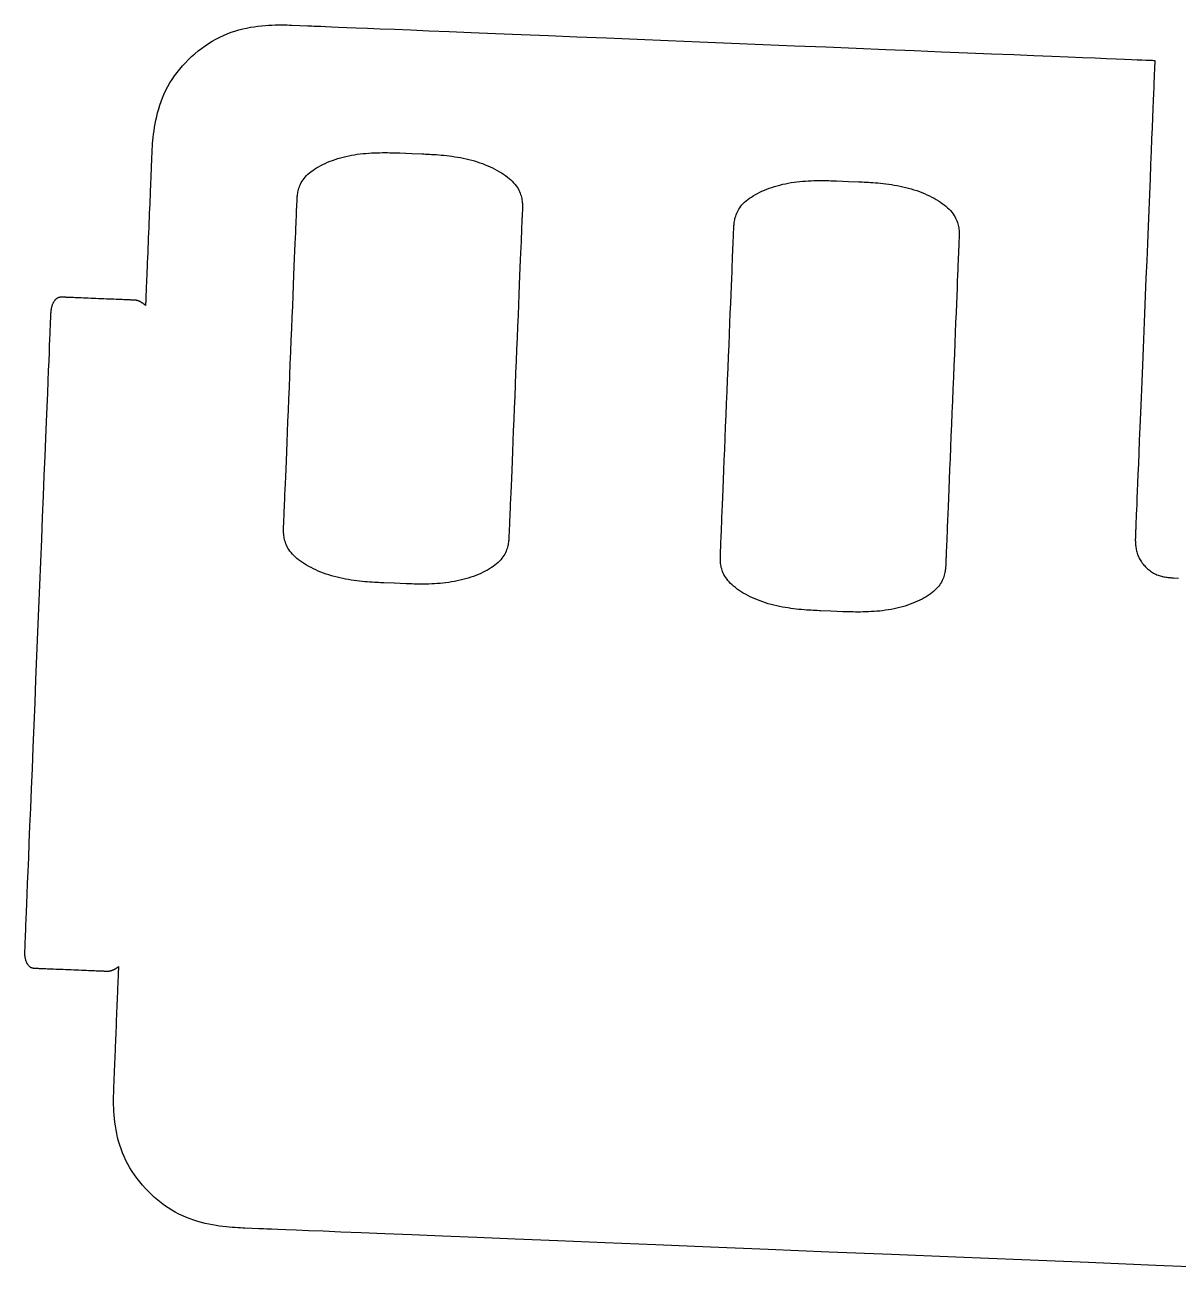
# Model space of a CAD drawing. Header units: millimetres. Extents: x -344 to 408, y -557 to -43.
# Drawn here: x -259.2 to -198.4, y -115.6 to -50 of the extents above; entities that cross this region are included whole.
import ezdxf

# ---------------------------------------------------------------- set-up
doc = ezdxf.new("R2010")
doc.units = ezdxf.units.MM

msp = doc.modelspace()

# ---------------------------------------------------------------- linework, layer by layer
at = {"flags": 128}
for points in [[(-195.984693, -115.620551), (-199.530598, -115.475479), (-203.076503, -115.330408), (-206.598742, -115.186304), (-210.07365, -115.044137), (-213.477561, -114.904874), (-216.786809, -114.769484), (-219.977729, -114.638936), (-223.026655, -114.514197), (-225.909921, -114.396235), (-228.603862, -114.286019), (-231.084813, -114.184517), (-233.335023, -114.092455), (-235.360409, -114.009592), (-237.172804, -113.935442), (-238.784041, -113.869522), (-240.205953, -113.811348), (-241.450372, -113.760436), (-242.529132, -113.716301), (-243.454065, -113.67846), (-244.237004, -113.646428), (-244.889782, -113.619721), (-245.424231, -113.597855), (-245.852185, -113.580347), (-246.185476, -113.566711), (-246.435938, -113.556464), (-246.615403, -113.549121), (-246.735703, -113.5442), (-246.808672, -113.541214), (-246.846143, -113.539681), (-246.859948, -113.539116), (-246.86192, -113.539036), (-247.589042, -113.509356), (-247.703454, -113.504611), (-247.828109, -113.499001), (-247.962346, -113.492106), (-248.105501, -113.483507), (-248.256913, -113.472782), (-248.415917, -113.459512), (-248.581853, -113.443278), (-248.754056, -113.423659), (-248.931864, -113.400235), (-249.114614, -113.372586), (-249.301644, -113.340293), (-249.492291, -113.302936), (-249.685893, -113.260094), (-249.881785, -113.211347), (-250.079307, -113.156277), (-250.277795, -113.094462), (-250.476585, -113.025483), (-250.675017, -112.94892), (-250.872426, -112.864353), (-251.068151, -112.771362), (-251.261583, -112.669657), (-251.452335, -112.559469), (-251.640073, -112.44116), (-251.824465, -112.315091), (-252.005177, -112.181623), (-252.181878, -112.041117), (-252.354234, -111.893934), (-252.521911, -111.740436), (-252.684578, -111.580984), (-252.841902, -111.415939), (-252.993548, -111.245662), (-253.139185, -111.070514), (-253.27848, -110.890858), (-253.411099, -110.707053), (-253.53671, -110.519461), (-253.654979, -110.328444), (-253.765575, -110.134362), (-253.868164, -109.937577), (-253.962412, -109.738449), (-254.047988, -109.537341), (-254.124693, -109.334658), (-254.192864, -109.130982), (-254.252975, -108.926938), (-254.305498, -108.723155), (-254.350905, -108.520257), (-254.38967, -108.318872), (-254.422265, -108.119626), (-254.449162, -107.923145), (-254.470835, -107.730056), (-254.487755, -107.540985), (-254.500395, -107.356558), (-254.509229, -107.177403), (-254.514728, -107.004144), (-254.517365, -106.83741), (-254.517613, -106.677826), (-254.515945, -106.526018), (-254.512832, -106.382614), (-254.508748, -106.248239), (-254.504165, -106.12352), (-254.469794, -105.281836), (-254.469789, -105.28172), (-254.469756, -105.280909), (-254.469666, -105.278705), (-254.46949, -105.274413), (-254.469201, -105.267337), (-254.46877, -105.256782), (-254.468168, -105.242051), (-254.467368, -105.222448), (-254.466339, -105.197278), (-254.465055, -105.165844), (-254.463487, -105.127451), (-254.461606, -105.081402), (-254.459384, -105.027001), (-254.456792, -104.963553), (-254.453802, -104.890362), (-254.450386, -104.806732), (-254.446514, -104.711966), (-254.44216, -104.605369), (-254.437294, -104.486245), (-254.431887, -104.353898), (-254.425927, -104.207979), (-254.419454, -104.049534), (-254.412527, -103.879953), (-254.405201, -103.700629), (-254.397535, -103.512953), (-254.389584, -103.318318), (-254.381406, -103.118115), (-254.373057, -102.913737), (-254.364594, -102.706575), (-254.356075, -102.49802), (-254.347555, -102.289466), (-254.339093, -102.082304), (-254.330744, -101.877925), (-254.322566, -101.677723), (-254.314615, -101.483087), (-254.306948, -101.295412), (-254.299623, -101.116088), (-254.292696, -100.946507), (-254.286223, -100.788061), (-254.280262, -100.642143), (-254.274856, -100.509796), (-254.26999, -100.390672), (-254.265635, -100.284075), (-254.261764, -100.189309), (-254.258348, -100.105678), (-254.255358, -100.032487), (-254.252766, -99.969039), (-254.250544, -99.914639), (-254.248663, -99.86859), (-254.247094, -99.830197), (-254.24581, -99.798763), (-254.244782, -99.773592), (-254.243981, -99.75399), (-254.24338, -99.739259), (-254.242948, -99.728703), (-254.242659, -99.721628), (-254.242484, -99.717336), (-254.242394, -99.715132), (-254.242361, -99.71432), (-254.242356, -99.714204), (-254.281337, -99.741528), (-254.287472, -99.745827), (-254.294167, -99.750506), (-254.301394, -99.755538), (-254.309129, -99.760892), (-254.317346, -99.76654), (-254.326019, -99.772453), (-254.335122, -99.778601), (-254.344629, -99.784956), (-254.354516, -99.791489), (-254.364756, -99.798171), (-254.375323, -99.804972), (-254.386192, -99.811864), (-254.397336, -99.818817), (-254.408731, -99.825803), (-254.42035, -99.832793), (-254.432168, -99.839757), (-254.44416, -99.846667), (-254.456298, -99.853494), (-254.468558, -99.860208), (-254.480913, -99.86678), (-254.493341, -99.873186), (-254.505822, -99.879417), (-254.518341, -99.885469), (-254.530882, -99.891338), (-254.543428, -99.897019), (-254.555963, -99.902508), (-254.568471, -99.9078), (-254.580937, -99.912892), (-254.593343, -99.917779), (-254.605674, -99.922456), (-254.617914, -99.92692), (-254.630046, -99.931166), (-254.642054, -99.93519), (-254.653922, -99.938987), (-254.665635, -99.942553), (-254.677175, -99.945884), (-254.688526, -99.948976), (-254.699673, -99.951824), (-254.7106, -99.954424), (-254.72129, -99.956771), (-254.731728, -99.958865), (-254.741905, -99.960716), (-254.751815, -99.962337), (-254.761449, -99.963743), (-254.770801, -99.964947), (-254.779863, -99.965963), (-254.788627, -99.966804), (-254.797086, -99.967485), (-254.805232, -99.968018), (-254.813058, -99.968418), (-254.820557, -99.968698), (-254.827721, -99.968873), (-254.834543, -99.968955), (-254.841015, -99.968959), (-254.84713, -99.968897), (-254.852881, -99.968785), (-254.858259, -99.968635), (-254.863258, -99.968461), (-254.86787, -99.968278), (-254.898874, -99.96694), (-254.898952, -99.966937), (-254.899494, -99.966915), (-254.900965, -99.966855), (-254.90383, -99.966738), (-254.908554, -99.966545), (-254.9156, -99.966257), (-254.925435, -99.965856), (-254.938521, -99.965321), (-254.955324, -99.964635), (-254.976309, -99.963778), (-255.00194, -99.962731), (-255.032682, -99.961476), (-255.068999, -99.959993), (-255.111356, -99.958263), (-255.160218, -99.956268), (-255.216048, -99.953987), (-255.279313, -99.951404), (-255.350475, -99.948498), (-255.430001, -99.94525), (-255.518354, -99.941642), (-255.615768, -99.937664), (-255.721544, -99.933344), (-255.834754, -99.928721), (-255.954468, -99.923832), (-256.079758, -99.918715), (-256.209694, -99.913409), (-256.343347, -99.907951), (-256.479788, -99.902379), (-256.618087, -99.896731), (-256.757315, -99.891045), (-256.896543, -99.885359), (-257.034842, -99.879711), (-257.171282, -99.874139), (-257.304935, -99.868681), (-257.434871, -99.863375), (-257.560161, -99.858258), (-257.679875, -99.853369), (-257.793085, -99.848746), (-257.898862, -99.844426), (-257.996275, -99.840448), (-258.084628, -99.83684), (-258.164154, -99.833592), (-258.235317, -99.830686), (-258.298581, -99.828103), (-258.354412, -99.825823), (-258.403273, -99.823827), (-258.44563, -99.822097), (-258.481947, -99.820614), (-258.512689, -99.819359), (-258.53832, -99.818312), (-258.559305, -99.817455), (-258.576108, -99.816769), (-258.589195, -99.816235), (-258.599029, -99.815833), (-258.606076, -99.815545), (-258.610799, -99.815352), (-258.613664, -99.815235), (-258.615135, -99.815175), (-258.615678, -99.815153), (-258.615755, -99.81515), (-258.672635, -99.812835), (-258.681585, -99.812461), (-258.691335, -99.811995), (-258.701832, -99.811379), (-258.713024, -99.810556), (-258.724856, -99.809469), (-258.737277, -99.80806), (-258.750234, -99.806271), (-258.763672, -99.804046), (-258.77754, -99.801327), (-258.791785, -99.798057), (-258.806352, -99.794178), (-258.82119, -99.789632), (-258.836246, -99.784362), (-258.851465, -99.778312), (-258.866797, -99.771423), (-258.882186, -99.763638), (-258.897582, -99.754899), (-258.912929, -99.74515), (-258.928176, -99.734332), (-258.94327, -99.722389), (-258.958162, -99.70928), (-258.972822, -99.695036), (-258.987226, -99.679702), (-259.001349, -99.663328), (-259.015165, -99.64596), (-259.028649, -99.627645), (-259.041777, -99.60843), (-259.054524, -99.588364), (-259.066865, -99.567492), (-259.078774, -99.545863), (-259.090226, -99.523524), (-259.101198, -99.500522), (-259.111663, -99.476904), (-259.121596, -99.452718), (-259.130973, -99.42801), (-259.139769, -99.402829), (-259.147959, -99.377221), (-259.155518, -99.351234), (-259.16242, -99.324914), (-259.168641, -99.29831), (-259.174166, -99.271475), (-259.179023, -99.244487), (-259.183251, -99.21743), (-259.186887, -99.19039), (-259.18997, -99.163451), (-259.192538, -99.136698), (-259.19463, -99.110215), (-259.196284, -99.084087), (-259.197537, -99.058399), (-259.198429, -99.033235), (-259.198998, -99.00868), (-259.199282, -98.984818), (-259.199318, -98.961735), (-259.199147, -98.939514), (-259.198805, -98.918241), (-259.198331, -98.898), (-259.197763, -98.878876), (-259.197141, -98.860953), (-259.196501, -98.844316), (-259.191914, -98.732031), (-259.191885, -98.731337), (-259.191687, -98.726478), (-259.191147, -98.71329), (-259.190097, -98.687609), (-259.188365, -98.645269), (-259.185782, -98.582106), (-259.182176, -98.493955), (-259.177379, -98.376652), (-259.171219, -98.226033), (-259.163525, -98.037932), (-259.154129, -97.808185), (-259.142859, -97.532628), (-259.129544, -97.207096), (-259.114016, -96.827423), (-259.096103, -96.389447), (-259.075635, -95.889002), (-259.052442, -95.321923), (-259.026353, -94.684046), (-258.997198, -93.971206), (-258.964807, -93.179239), (-258.929094, -92.306062), (-258.890316, -91.357923), (-258.848812, -90.34315), (-258.804924, -89.270073), (-258.758991, -88.147021), (-258.711355, -86.982323), (-258.662357, -85.784308), (-258.612337, -84.561306), (-258.561635, -83.321645), (-258.510593, -82.073655), (-258.459551, -80.825665), (-258.408849, -79.586004), (-258.358829, -78.363002), (-258.309831, -77.164987), (-258.262195, -76.000288), (-258.216262, -74.877236), (-258.172374, -73.804159), (-258.13087, -72.789386), (-258.092092, -71.841247), (-258.056379, -70.968071), (-258.023988, -70.176104), (-257.994833, -69.463264), (-257.968744, -68.825387), (-257.945551, -68.258308), (-257.925083, -67.757863), (-257.90717, -67.319886), (-257.891642, -66.940214), (-257.878327, -66.614682), (-257.867057, -66.339124), (-257.857661, -66.109378), (-257.849967, -65.921277), (-257.843807, -65.770657), (-257.83901, -65.653355), (-257.835404, -65.565204), (-257.832821, -65.502041), (-257.831089, -65.459701), (-257.830039, -65.434019), (-257.829499, -65.420831), (-257.829301, -65.415973), (-257.829272, -65.415279), (-257.825304, -65.318301), (-257.824674, -65.303042), (-257.823953, -65.286415), (-257.823109, -65.268509), (-257.822113, -65.24941), (-257.820931, -65.229206), (-257.819534, -65.207984), (-257.817889, -65.185832), (-257.815965, -65.162838), (-257.813731, -65.139087), (-257.811156, -65.114669), (-257.808209, -65.08967), (-257.804857, -65.064177), (-257.80107, -65.038279), (-257.796816, -65.012062), (-257.792065, -64.985615), (-257.786784, -64.959023), (-257.780943, -64.932375), (-257.77451, -64.905758), (-257.767454, -64.87926), (-257.759743, -64.852968), (-257.751357, -64.826962), (-257.742313, -64.801294), (-257.732642, -64.77601), (-257.722372, -64.751155), (-257.711532, -64.726773), (-257.700151, -64.70291), (-257.688258, -64.679612), (-257.675882, -64.656923), (-257.663052, -64.634888), (-257.649796, -64.613553), (-257.636145, -64.592962), (-257.622126, -64.573162), (-257.607769, -64.554196), (-257.593102, -64.53611), (-257.578155, -64.51895), (-257.562957, -64.50276), (-257.547536, -64.487586), (-257.531921, -64.473472), (-257.516142, -64.460464), (-257.500228, -64.448607), (-257.48421, -64.437928), (-257.468133, -64.428384), (-257.452045, -64.419913), (-257.435995, -64.412453), (-257.42003, -64.405944), (-257.404197, -64.400322), (-257.388546, -64.395528), (-257.373123, -64.391499), (-257.357978, -64.388173), (-257.343157, -64.38549), (-257.328708, -64.383388), (-257.31468, -64.381804), (-257.301121, -64.380678), (-257.288078, -64.379949), (-257.2756, -64.379554), (-257.263734, -64.379431), (-257.252528, -64.379521), (-257.24203, -64.37976), (-257.232288, -64.380087), (-257.166553, -64.382757), (-257.166476, -64.38276), (-257.165934, -64.382782), (-257.164462, -64.382842), (-257.161597, -64.38296), (-257.156873, -64.383153), (-257.149825, -64.383442), (-257.13999, -64.383845), (-257.126901, -64.384381), (-257.110096, -64.385069), (-257.089108, -64.385929), (-257.063474, -64.386979), (-257.032728, -64.388239), (-256.996406, -64.389727), (-256.954043, -64.391462), (-256.905175, -64.393464), (-256.849337, -64.395752), (-256.786065, -64.398344), (-256.714892, -64.401259), (-256.635356, -64.404518), (-256.546991, -64.408138), (-256.449564, -64.412129), (-256.343774, -64.416463), (-256.230549, -64.421101), (-256.110819, -64.426006), (-255.985512, -64.431139), (-255.855559, -64.436463), (-255.721888, -64.441939), (-255.585429, -64.447529), (-255.447112, -64.453195), (-255.307865, -64.4589), (-255.168618, -64.464604), (-255.030301, -64.470271), (-254.893842, -64.475861), (-254.760172, -64.481337), (-254.630218, -64.48666), (-254.504912, -64.491794), (-254.385181, -64.496699), (-254.271956, -64.501337), (-254.166166, -64.505671), (-254.06874, -64.509662), (-253.980374, -64.513282), (-253.900838, -64.51654), (-253.829666, -64.519456), (-253.766393, -64.522048), (-253.710555, -64.524335), (-253.661687, -64.526337), (-253.619324, -64.528073), (-253.583002, -64.529561), (-253.552257, -64.53082), (-253.526622, -64.53187), (-253.505635, -64.53273), (-253.488829, -64.533419), (-253.475741, -64.533955), (-253.465905, -64.534358), (-253.458858, -64.534646), (-253.454133, -64.53484), (-253.451268, -64.534957), (-253.449796, -64.535018), (-253.449254, -64.53504), (-253.449177, -64.535043), (-253.42239, -64.536118), (-253.418173, -64.536289), (-253.413562, -64.53649), (-253.408567, -64.536733), (-253.403195, -64.537031), (-253.397456, -64.537397), (-253.391357, -64.537844), (-253.384908, -64.538386), (-253.378116, -64.539035), (-253.370992, -64.539804), (-253.363542, -64.540706), (-253.355775, -64.541755), (-253.347701, -64.542963), (-253.339326, -64.544344), (-253.330661, -64.54591), (-253.321714, -64.547674), (-253.312493, -64.54965), (-253.303006, -64.55185), (-253.293262, -64.554288), (-253.283271, -64.556976), (-253.273039, -64.559928), (-253.262577, -64.563153), (-253.2519, -64.566649), (-253.241023, -64.570411), (-253.229962, -64.574431), (-253.218733, -64.578706), (-253.207352, -64.583228), (-253.195835, -64.587993), (-253.184197, -64.592994), (-253.172454, -64.598226), (-253.160622, -64.603684), (-253.148717, -64.60936), (-253.136755, -64.615251), (-253.124751, -64.62135), (-253.112721, -64.627651), (-253.100682, -64.634149), (-253.088648, -64.640838), (-253.076636, -64.647712), (-253.064662, -64.654766), (-253.052741, -64.661993), (-253.040889, -64.669389), (-253.029123, -64.676943), (-253.017465, -64.684629), (-253.005939, -64.692415), (-252.994567, -64.700271), (-252.983373, -64.708166), (-252.972379, -64.716069), (-252.961609, -64.723949), (-252.951086, -64.731776), (-252.940834, -64.739518), (-252.930875, -64.747145), (-252.921232, -64.754625), (-252.911929, -64.761928), (-252.902989, -64.769023), (-252.894435, -64.775879), (-252.886291, -64.782465), (-252.878578, -64.78875), (-252.871321, -64.794704), (-252.864543, -64.800295), (-252.858266, -64.805493), (-252.815973, -64.840608), (-252.815967, -64.840459), (-252.815924, -64.839416), (-252.815808, -64.836584), (-252.815582, -64.831069), (-252.81521, -64.821977), (-252.814655, -64.808414), (-252.81388, -64.789485), (-252.812848, -64.764296), (-252.811524, -64.731953), (-252.80987, -64.691561), (-252.80785, -64.642227), (-252.805428, -64.583055), (-252.802566, -64.513153), (-252.799228, -64.431624), (-252.795377, -64.337576), (-252.790977, -64.230113), (-252.785992, -64.108342), (-252.780384, -63.971368), (-252.774116, -63.818297), (-252.767153, -63.648235), (-252.759477, -63.460734), (-252.751141, -63.257137), (-252.742219, -63.03923), (-252.732785, -62.808804), (-252.722911, -62.567647), (-252.712671, -62.317547), (-252.702138, -62.060292), (-252.691386, -61.797672), (-252.680487, -61.531475), (-252.669515, -61.263489), (-252.658543, -60.995503), (-252.647644, -60.729306), (-252.636891, -60.466685), (-252.626359, -60.209431), (-252.616119, -59.959331), (-252.606245, -59.718173), (-252.596811, -59.487747), (-252.587889, -59.269841), (-252.579553, -59.066243), (-252.571876, -58.878742), (-252.564913, -58.70868), (-252.558646, -58.555609), (-252.553038, -58.418636), (-252.548052, -58.296864), (-252.543653, -58.189402), (-252.539802, -58.095353), (-252.536464, -58.013825), (-252.533602, -57.943922), (-252.531179, -57.88475), (-252.529159, -57.835416), (-252.527506, -57.795024), (-252.526181, -57.762681), (-252.52515, -57.737492), (-252.524375, -57.718563), (-252.52382, -57.705), (-252.523448, -57.695908), (-252.523222, -57.690394), (-252.523106, -57.687562), (-252.523063, -57.686518), (-252.523057, -57.686369), (-252.493253, -56.959206), (-252.488489, -56.844788), (-252.482858, -56.720126), (-252.475941, -56.585881), (-252.467317, -56.442718), (-252.456568, -56.291299), (-252.443273, -56.132287), (-252.427013, -55.966344), (-252.407369, -55.794133), (-252.383919, -55.616318), (-252.356246, -55.433561), (-252.323928, -55.246525), (-252.286547, -55.055873), (-252.243683, -54.862268), (-252.194915, -54.666372), (-252.139825, -54.468848), (-252.077993, -54.270359), (-252.008998, -54.071569), (-251.932422, -53.873139), (-251.847844, -53.675734), (-251.754845, -53.480014), (-251.653136, -53.286589), (-251.542947, -53.095847), (-251.424639, -52.908119), (-251.298573, -52.723738), (-251.165111, -52.543038), (-251.024613, -52.36635), (-250.87744, -52.194008), (-250.723954, -52.026344), (-250.564515, -51.863692), (-250.399485, -51.706383), (-250.229224, -51.55475), (-250.054094, -51.409126), (-249.874455, -51.269844), (-249.690669, -51.137236), (-249.503096, -51.011636), (-249.312098, -50.893375), (-249.118036, -50.782787), (-248.92127, -50.680204), (-248.722162, -50.585958), (-248.521073, -50.500384), (-248.318408, -50.423678), (-248.114749, -50.355503), (-247.910723, -50.295387), (-247.706956, -50.242857), (-247.504074, -50.19744), (-247.302704, -50.158664), (-247.103473, -50.126057), (-246.907006, -50.099146), (-246.71393, -50.07746), (-246.524871, -50.060524), (-246.340457, -50.047868), (-246.161313, -50.039018), (-245.988066, -50.033503), (-245.821342, -50.030849), (-245.661767, -50.030584), (-245.509969, -50.032237), (-245.366572, -50.035334), (-245.232205, -50.039403), (-245.107493, -50.043972), (-244.265858, -50.078248)], [(-244.265858, -50.078248), (-244.264927, -50.078286), (-244.25841, -50.078552), (-244.240723, -50.079276), (-244.206278, -50.080685), (-244.149491, -50.083008), (-244.064777, -50.086473), (-243.946549, -50.09131), (-243.789221, -50.097746), (-243.587209, -50.106009), (-243.334927, -50.11633), (-243.026789, -50.128935), (-242.65721, -50.144053), (-242.220603, -50.161914), (-241.711384, -50.182744), (-241.123967, -50.206774), (-240.452766, -50.234231), (-239.692196, -50.265344), (-238.836671, -50.300342), (-237.880606, -50.339452), (-236.818414, -50.382903), (-235.647303, -50.43081), (-234.375652, -50.48283), (-233.014632, -50.538506), (-231.575413, -50.597381), (-230.069168, -50.658997), (-228.507067, -50.722899), (-226.900281, -50.788628), (-225.259981, -50.855729), (-223.597339, -50.923743), (-221.923526, -50.992214), (-220.249713, -51.060686), (-218.587071, -51.1287), (-216.946772, -51.1958), (-215.339986, -51.26153), (-213.777885, -51.325431), (-212.271639, -51.387048), (-210.83242, -51.445923), (-209.4714, -51.501598), (-208.199749, -51.553618), (-207.028639, -51.601525), (-205.966447, -51.644977), (-205.010381, -51.684087), (-204.154856, -51.719084), (-203.394286, -51.750197), (-202.723085, -51.777654), (-202.135668, -51.801684), (-201.626449, -51.822515), (-201.189843, -51.840375), (-200.820263, -51.855494), (-200.512125, -51.868099), (-200.259843, -51.878419), (-200.057831, -51.886683), (-199.900504, -51.893119), (-199.782276, -51.897955), (-199.697561, -51.901421), (-199.640774, -51.903744), (-199.60633, -51.905153), (-199.588642, -51.905876), (-199.582126, -51.906143), (-199.581195, -51.906181), (-199.581216, -51.906699), (-199.581364, -51.910321), (-199.581766, -51.920153), (-199.58255, -51.9393), (-199.583842, -51.970867), (-199.585769, -52.017959), (-199.588458, -52.08368), (-199.592036, -52.171136), (-199.596631, -52.283432), (-199.60237, -52.423672), (-199.609379, -52.594961), (-199.617785, -52.800405), (-199.627716, -53.043108), (-199.639299, -53.326176), (-199.65266, -53.652712), (-199.667928, -54.025823), (-199.685228, -54.448613), (-199.704687, -54.924187), (-199.726434, -55.45565), (-199.750595, -56.046107), (-199.777233, -56.69711), (-199.806158, -57.404003), (-199.837116, -58.160574), (-199.869852, -58.960615), (-199.904114, -59.797915), (-199.939645, -60.666265), (-199.976193, -61.559454), (-200.013504, -62.471272), (-200.051322, -63.395511), (-200.089395, -64.325959), (-200.127468, -65.256408), (-200.165286, -66.180646), (-200.202597, -67.092465), (-200.239145, -67.985654), (-200.274676, -68.854003), (-200.308937, -69.691303), (-200.341674, -70.491344), (-200.372632, -71.247916), (-200.401557, -71.954808), (-200.428195, -72.605811), (-200.452356, -73.196268), (-200.474102, -73.727731), (-200.493562, -74.203305), (-200.510862, -74.626095), (-200.526129, -74.999206), (-200.539491, -75.325743), (-200.551074, -75.60881), (-200.561005, -75.851513), (-200.569411, -76.056957), (-200.57642, -76.228247), (-200.582159, -76.368487), (-200.586754, -76.480782), (-200.590332, -76.568238), (-200.593021, -76.633959), (-200.594948, -76.681051), (-200.59624, -76.712618), (-200.597023, -76.731765), (-200.597426, -76.741597), (-200.597574, -76.74522), (-200.597595, -76.745737), (-200.606483, -76.963006), (-200.607859, -76.997195), (-200.609228, -77.034455), (-200.61045, -77.074601), (-200.611385, -77.117444), (-200.611891, -77.162797), (-200.61183, -77.210475), (-200.611059, -77.260288), (-200.60944, -77.312051), (-200.606831, -77.365576), (-200.603093, -77.420677), (-200.598085, -77.477165), (-200.591667, -77.534854), (-200.583698, -77.593557), (-200.574038, -77.653087), (-200.562548, -77.713256), (-200.549085, -77.773878), (-200.533511, -77.834765), (-200.515685, -77.89573), (-200.495467, -77.956587), (-200.472715, -78.017147), (-200.447331, -78.077238), (-200.419372, -78.136738), (-200.388938, -78.195539), (-200.356127, -78.253532), (-200.321039, -78.31061), (-200.283771, -78.366665), (-200.244424, -78.421589), (-200.203095, -78.475273), (-200.159884, -78.52761), (-200.11489, -78.578492), (-200.06821, -78.62781), (-200.019945, -78.675456), (-199.970193, -78.721323), (-199.919053, -78.765303), (-199.866623, -78.807286), (-199.813003, -78.847166), (-199.758291, -78.884835), (-199.702587, -78.920183), (-199.645988, -78.953104), (-199.588594, -78.983488), (-199.53052, -79.011268), (-199.471947, -79.036529), (-199.41307, -79.059398), (-199.354087, -79.08), (-199.295194, -79.09846), (-199.236588, -79.114904), (-199.178465, -79.129457), (-199.121022, -79.142246), (-199.064456, -79.153396), (-199.008963, -79.163032), (-198.95474, -79.17128), (-198.901984, -79.178265), (-198.85089, -79.184114), (-198.801657, -79.188952), (-198.754479, -79.192904), (-198.709555, -79.196095), (-198.66708, -79.198653), (-198.627252, -79.200702), (-198.590266, -79.202367), (-198.340581, -79.212579)], [(-238.785034, -56.814567), (-238.240209, -56.836847), (-238.15448, -56.840381), (-238.06107, -56.844399), (-237.960466, -56.849047), (-237.853159, -56.854477), (-237.739639, -56.860836), (-237.620396, -56.868273), (-237.495919, -56.876938), (-237.366698, -56.886978), (-237.233223, -56.898543), (-237.095983, -56.911782), (-236.955469, -56.926842), (-236.812171, -56.943875), (-236.666577, -56.963027), (-236.519178, -56.984447), (-236.370464, -57.008286), (-236.220924, -57.034691), (-236.071049, -57.063811), (-235.921327, -57.095795), (-235.772249, -57.130792), (-235.624305, -57.168951), (-235.477944, -57.210372), (-235.333462, -57.25496), (-235.191112, -57.302574), (-235.05115, -57.353072), (-234.91383, -57.406309), (-234.779407, -57.462145), (-234.648135, -57.520437), (-234.520269, -57.581041), (-234.396064, -57.643816), (-234.275775, -57.708619), (-234.159656, -57.775308), (-234.047961, -57.84374), (-233.940947, -57.913772), (-233.838866, -57.985263), (-233.741975, -58.058069), (-233.650527, -58.132048), (-233.564777, -58.207058), (-233.484981, -58.282956), (-233.411392, -58.3596), (-233.344266, -58.436847), (-233.283757, -58.514541), (-233.22962, -58.592467), (-233.181513, -58.670396), (-233.139089, -58.748102), (-233.102006, -58.825355), (-233.069919, -58.901928), (-233.042483, -58.977591), (-233.019354, -59.052117), (-233.000189, -59.125277), (-232.984642, -59.196843), (-232.97237, -59.266587), (-232.963028, -59.33428), (-232.956272, -59.399694), (-232.951758, -59.462601), (-232.949141, -59.522772), (-232.948077, -59.579979), (-232.948223, -59.633994), (-232.949233, -59.684589), (-232.950764, -59.731535), (-232.963674, -60.048297), (-232.963688, -60.048645), (-232.963787, -60.05108), (-232.964058, -60.057688), (-232.964584, -60.070558), (-232.965452, -60.091775), (-232.966746, -60.123426), (-232.968553, -60.167599), (-232.970957, -60.22638), (-232.974044, -60.301856), (-232.977899, -60.396114), (-232.982607, -60.511242), (-232.988255, -60.649325), (-232.994926, -60.812451), (-233.002707, -61.002707), (-233.011684, -61.222179), (-233.02194, -61.472955), (-233.033562, -61.757122), (-233.046635, -62.076765), (-233.061244, -62.433973), (-233.077475, -62.830832), (-233.09537, -63.268386), (-233.114802, -63.743503), (-233.135599, -64.252012), (-233.157591, -64.789736), (-233.180608, -65.352504), (-233.204477, -65.936141), (-233.22903, -66.536473), (-233.254095, -67.149326), (-233.279501, -67.770527), (-233.305078, -68.395901), (-233.330655, -69.021276), (-233.356061, -69.642477), (-233.381126, -70.25533), (-233.405678, -70.855662), (-233.429548, -71.439299), (-233.452565, -72.002066), (-233.474557, -72.539791), (-233.495354, -73.048299), (-233.514786, -73.523417), (-233.532681, -73.960971), (-233.548912, -74.35783), (-233.563521, -74.715037), (-233.576594, -75.034681), (-233.588216, -75.318847), (-233.598472, -75.569623), (-233.607448, -75.789096), (-233.61523, -75.979352), (-233.621901, -76.142478), (-233.627549, -76.280561), (-233.632257, -76.395688), (-233.636112, -76.489947), (-233.639199, -76.565423), (-233.641603, -76.624204), (-233.64341, -76.668377), (-233.644704, -76.700028), (-233.645572, -76.721245), (-233.646098, -76.734114), (-233.646368, -76.740723), (-233.646468, -76.743157), (-233.646482, -76.743505), (-233.657685, -77.017158), (-233.659503, -77.060216), (-233.661814, -77.107122), (-233.664942, -77.157623), (-233.669211, -77.211461), (-233.674946, -77.268382), (-233.682472, -77.32813), (-233.692112, -77.390449), (-233.704191, -77.455084), (-233.719034, -77.521779), (-233.736964, -77.590278), (-233.758308, -77.660326), (-233.783388, -77.731668), (-233.81253, -77.804047), (-233.846057, -77.877209), (-233.884295, -77.950897), (-233.927567, -78.024856), (-233.976199, -78.09883), (-234.030514, -78.172564), (-234.090838, -78.245802), (-234.157493, -78.318289), (-234.230708, -78.389792), (-234.310314, -78.460166), (-234.396046, -78.52929), (-234.487639, -78.597044), (-234.584826, -78.663306), (-234.687344, -78.727955), (-234.794926, -78.790869), (-234.907306, -78.851927), (-235.02422, -78.911009), (-235.145402, -78.967992), (-235.270587, -79.022756), (-235.399508, -79.075179), (-235.531901, -79.12514), (-235.6675, -79.172517), (-235.80604, -79.21719), (-235.947255, -79.259038), (-236.09088, -79.297938), (-236.236649, -79.33377), (-236.384297, -79.366413), (-236.533559, -79.395745), (-236.684133, -79.421696), (-236.83558, -79.444404), (-236.987422, -79.464056), (-237.139184, -79.480841), (-237.29039, -79.494948), (-237.440564, -79.506564), (-237.58923, -79.515877), (-237.735911, -79.523077), (-237.880132, -79.528352), (-238.021416, -79.531889), (-238.159288, -79.533877), (-238.293271, -79.534505), (-238.42289, -79.53396), (-238.547668, -79.532432), (-238.667129, -79.530108), (-238.780798, -79.527176), (-238.888197, -79.523826), (-238.988852, -79.520244), (-239.082286, -79.51662), (-239.71289, -79.490862), (-240.257797, -79.468581), (-240.343539, -79.465047), (-240.436964, -79.46103), (-240.537583, -79.456383), (-240.644905, -79.450956), (-240.758442, -79.4446), (-240.877703, -79.437169), (-241.002198, -79.428512), (-241.131437, -79.418482), (-241.26493, -79.406931), (-241.402188, -79.393709), (-241.542721, -79.378669), (-241.686038, -79.361661), (-241.83165, -79.342538), (-241.979066, -79.321151), (-242.127798, -79.297352), (-242.277355, -79.270992), (-242.427246, -79.241922), (-242.576983, -79.209995), (-242.726075, -79.175062), (-242.874032, -79.136974), (-243.020404, -79.095631), (-243.164897, -79.051126), (-243.307256, -79.003602), (-243.447227, -78.953198), (-243.584554, -78.900057), (-243.718984, -78.844319), (-243.850262, -78.786127), (-243.978133, -78.725622), (-244.102342, -78.662944), (-244.222634, -78.598235), (-244.338756, -78.531638), (-244.450453, -78.463292), (-244.557469, -78.39334), (-244.659551, -78.321922), (-244.756444, -78.249181), (-244.847892, -78.175257), (-244.933642, -78.100293), (-245.013439, -78.024428), (-245.087028, -77.947805), (-245.154154, -77.870565), (-245.214663, -77.792865), (-245.268799, -77.714918), (-245.316907, -77.636954), (-245.35933, -77.559203), (-245.396414, -77.481895), (-245.428501, -77.405257), (-245.455937, -77.329521), (-245.479065, -77.254915), (-245.498231, -77.181669), (-245.513778, -77.110012), (-245.52605, -77.040173), (-245.535392, -76.972383), (-245.542148, -76.90687), (-245.546662, -76.843864), (-245.549279, -76.783595), (-245.550342, -76.726291), (-245.550197, -76.672182), (-245.549186, -76.621498), (-245.547655, -76.574468), (-245.534746, -76.257131), (-245.534732, -76.256783), (-245.534632, -76.254349), (-245.534362, -76.24774), (-245.533836, -76.234871), (-245.532968, -76.213654), (-245.531673, -76.182003), (-245.529867, -76.13783), (-245.527463, -76.079049), (-245.524376, -76.003573), (-245.520521, -75.909314), (-245.515812, -75.794187), (-245.510165, -75.656104), (-245.503493, -75.492977), (-245.495712, -75.302722), (-245.486736, -75.083249), (-245.47648, -74.832473), (-245.464858, -74.548307), (-245.451785, -74.228663), (-245.437176, -73.871455), (-245.420945, -73.474596), (-245.403049, -73.037043), (-245.383618, -72.561925), (-245.36282, -72.053417), (-245.340828, -71.515692), (-245.317812, -70.952924), (-245.293942, -70.369288), (-245.269389, -69.768956), (-245.244325, -69.156103), (-245.218919, -68.534902), (-245.193342, -67.909527), (-245.167765, -67.284153), (-245.142359, -66.662952), (-245.117294, -66.050098), (-245.092741, -65.449767), (-245.068871, -64.86613), (-245.045855, -64.303362), (-245.023863, -63.765637), (-245.003066, -63.257129), (-244.983634, -62.782011), (-244.965739, -62.344458), (-244.949508, -61.947599), (-244.934899, -61.590391), (-244.921826, -61.270747), (-244.910204, -60.986581), (-244.899947, -60.735805), (-244.890971, -60.516333), (-244.88319, -60.326077), (-244.876518, -60.162951), (-244.870871, -60.024867), (-244.866162, -59.90974), (-244.862307, -59.815482), (-244.859221, -59.740006), (-244.856817, -59.681224), (-244.85501, -59.637052), (-244.853715, -59.6054), (-244.852848, -59.584184), (-244.852321, -59.571314), (-244.852051, -59.564706), (-244.851952, -59.562271), (-244.851937, -59.561923), (-244.840735, -59.287775), (-244.838916, -59.244639), (-244.836605, -59.197648), (-244.833478, -59.147058), (-244.829208, -59.093126), (-244.823473, -59.036108), (-244.815948, -58.976262), (-244.806308, -58.913844), (-244.794229, -58.84911), (-244.779386, -58.782318), (-244.761455, -58.713724), (-244.740112, -58.643585), (-244.715032, -58.572157), (-244.68589, -58.499698), (-244.652362, -58.426463), (-244.614125, -58.35271), (-244.570852, -58.278696), (-244.522221, -58.204676), (-244.467905, -58.130909), (-244.407582, -58.057649), (-244.340926, -57.985155), (-244.267712, -57.91366), (-244.188106, -57.843307), (-244.102373, -57.774216), (-244.01078, -57.706507), (-243.913592, -57.640301), (-243.811073, -57.575717), (-243.70349, -57.512876), (-243.591108, -57.451898), (-243.474192, -57.392903), (-243.353007, -57.33601), (-243.227819, -57.281341), (-243.098894, -57.229016), (-242.966496, -57.179153), (-242.830891, -57.131875), (-242.692345, -57.0873), (-242.551122, -57.045549), (-242.407489, -57.006742), (-242.26171, -56.971), (-242.114051, -56.938442), (-241.964778, -56.909188), (-241.814191, -56.883307), (-241.66273, -56.860663), (-241.510873, -56.841068), (-241.359094, -56.824333), (-241.207872, -56.810271), (-241.05768, -56.798695), (-240.908997, -56.789415), (-240.762298, -56.782244), (-240.618059, -56.776994), (-240.476756, -56.773477), (-240.338865, -56.771506), (-240.204864, -56.770892), (-240.075227, -56.771447), (-239.950431, -56.772983), (-239.830952, -56.775313), (-239.717267, -56.778248), (-239.609851, -56.781601), (-239.509181, -56.785184), (-239.415733, -56.788808), (-238.785034, -56.814567)], [(-215.741664, -58.286586), (-215.196756, -58.308867), (-215.111015, -58.312401), (-215.01759, -58.316418), (-214.916971, -58.321067), (-214.809648, -58.326497), (-214.696112, -58.332856), (-214.576851, -58.340293), (-214.452356, -58.348957), (-214.323117, -58.358998), (-214.189623, -58.370563), (-214.052365, -58.383801), (-213.911833, -58.398862), (-213.768516, -58.415894), (-213.622904, -58.435046), (-213.475487, -58.456467), (-213.326756, -58.480306), (-213.177199, -58.50671), (-213.027307, -58.535831), (-212.877571, -58.567815), (-212.728479, -58.602812), (-212.580521, -58.640971), (-212.434149, -58.682391), (-212.289656, -58.72698), (-212.147297, -58.774594), (-212.007327, -58.825091), (-211.869999, -58.878328), (-211.735569, -58.934164), (-211.604292, -58.992454), (-211.476421, -59.053058), (-211.352212, -59.115832), (-211.231919, -59.180634), (-211.115797, -59.247321), (-211.004101, -59.31575), (-210.897084, -59.38578), (-210.795002, -59.457268), (-210.69811, -59.530071), (-210.606661, -59.604047), (-210.520911, -59.679052), (-210.441115, -59.754946), (-210.367526, -59.831584), (-210.3004, -59.908826), (-210.23989, -59.986512), (-210.185754, -60.064431), (-210.137647, -60.142354), (-210.095223, -60.220051), (-210.05814, -60.297296), (-210.026053, -60.37386), (-209.998617, -60.449514), (-209.975488, -60.524031), (-209.956323, -60.597182), (-209.940776, -60.668739), (-209.928504, -60.738473), (-209.919162, -60.806157), (-209.912406, -60.871562), (-209.907892, -60.93446), (-209.905275, -60.994622), (-209.904211, -61.051821), (-209.904357, -61.105828), (-209.905367, -61.156415), (-209.906898, -61.203354), (-209.919807, -61.520069), (-209.919822, -61.520417), (-209.919921, -61.522852), (-209.920192, -61.52946), (-209.920718, -61.54233), (-209.921586, -61.563547), (-209.92288, -61.595199), (-209.924687, -61.639372), (-209.927091, -61.698154), (-209.930178, -61.773631), (-209.934033, -61.867891), (-209.938741, -61.98302), (-209.944389, -62.121105), (-209.95106, -62.284234), (-209.958841, -62.474493), (-209.967817, -62.693968), (-209.978074, -62.944748), (-209.989696, -63.228919), (-210.002769, -63.548567), (-210.017378, -63.90578), (-210.033609, -64.302645), (-210.051504, -64.740205), (-210.070936, -65.21533), (-210.091733, -65.723846), (-210.113725, -66.261578), (-210.136742, -66.824354), (-210.160611, -67.408), (-210.185164, -68.008341), (-210.210229, -68.621203), (-210.235635, -69.242413), (-210.261212, -69.867797), (-210.286789, -70.493181), (-210.312195, -71.114391), (-210.33726, -71.727253), (-210.361812, -72.327594), (-210.385682, -72.911239), (-210.408699, -73.474015), (-210.430691, -74.011748), (-210.451488, -74.520264), (-210.47092, -74.995389), (-210.488815, -75.432949), (-210.505046, -75.829814), (-210.519655, -76.187027), (-210.532728, -76.506675), (-210.54435, -76.790846), (-210.554606, -77.041626), (-210.563582, -77.261101), (-210.571364, -77.45136), (-210.578035, -77.614488), (-210.583683, -77.752574), (-210.588391, -77.867703), (-210.592246, -77.961963), (-210.595333, -78.03744), (-210.597737, -78.096222), (-210.599544, -78.140395), (-210.600838, -78.172047), (-210.601706, -78.193264), (-210.602232, -78.206134), (-210.602502, -78.212742), (-210.602602, -78.215177), (-210.602616, -78.215525), (-210.613819, -78.489177), (-210.615637, -78.532235), (-210.617948, -78.579142), (-210.621076, -78.629643), (-210.625345, -78.683481), (-210.63108, -78.740402), (-210.638605, -78.80015), (-210.648246, -78.862469), (-210.660325, -78.927104), (-210.675167, -78.993799), (-210.693098, -79.062298), (-210.714442, -79.132346), (-210.739522, -79.203688), (-210.768664, -79.276067), (-210.802191, -79.349228), (-210.840429, -79.422916), (-210.883701, -79.496875), (-210.932333, -79.57085), (-210.986648, -79.644584), (-211.046972, -79.717822), (-211.113627, -79.790309), (-211.186842, -79.861811), (-211.266448, -79.932185), (-211.35218, -80.00131), (-211.443772, -80.069064), (-211.54096, -80.135326), (-211.643478, -80.199974), (-211.75106, -80.262889), (-211.86344, -80.323947), (-211.980354, -80.383029), (-212.101536, -80.440012), (-212.22672, -80.494775), (-212.355642, -80.547198), (-212.488035, -80.597159), (-212.623634, -80.644537), (-212.762174, -80.68921), (-212.903389, -80.731058), (-213.047014, -80.769958), (-213.192783, -80.80579), (-213.340431, -80.838433), (-213.489693, -80.867764), (-213.640267, -80.893716), (-213.791714, -80.916424), (-213.943556, -80.936076), (-214.095318, -80.952861), (-214.246524, -80.966967), (-214.396698, -80.978583), (-214.545364, -80.987897), (-214.692045, -80.995097), (-214.836265, -81.000371), (-214.97755, -81.003909), (-215.115422, -81.005897), (-215.249405, -81.006525), (-215.379024, -81.00598), (-215.503802, -81.004452), (-215.623263, -81.002127), (-215.736931, -80.999196), (-215.844331, -80.995845), (-215.944986, -80.992264), (-216.03842, -80.98864), (-216.669024, -80.962881), (-217.213931, -80.940559), (-217.299673, -80.937019), (-217.393098, -80.932995), (-217.493717, -80.92834), (-217.601039, -80.922904), (-217.714576, -80.91654), (-217.833837, -80.9091), (-217.958332, -80.900434), (-218.087571, -80.890394), (-218.221064, -80.878832), (-218.358322, -80.865599), (-218.498855, -80.850548), (-218.642172, -80.833529), (-218.787784, -80.814395), (-218.9352, -80.792996), (-219.083932, -80.769185), (-219.233488, -80.742813), (-219.38338, -80.713731), (-219.533117, -80.681791), (-219.682209, -80.646846), (-219.830166, -80.608745), (-219.976538, -80.56739), (-220.121031, -80.522873), (-220.26339, -80.475336), (-220.403361, -80.424921), (-220.540688, -80.371768), (-220.675118, -80.316019), (-220.806396, -80.257816), (-220.934266, -80.197299), (-221.058476, -80.134611), (-221.178768, -80.069893), (-221.29489, -80.003287), (-221.406587, -79.934933), (-221.513603, -79.864973), (-221.615685, -79.793549), (-221.712578, -79.720802), (-221.804026, -79.646873), (-221.889776, -79.571904), (-221.969573, -79.496037), (-222.043162, -79.419412), (-222.110288, -79.342172), (-222.170797, -79.264472), (-222.224933, -79.186527), (-222.273041, -79.108566), (-222.315464, -79.030819), (-222.352547, -78.953514), (-222.384635, -78.876882), (-222.412071, -78.801152), (-222.435199, -78.726553), (-222.454365, -78.653314), (-222.469912, -78.581664), (-222.482184, -78.511834), (-222.491526, -78.444052), (-222.498282, -78.378547), (-222.502796, -78.315549), (-222.505413, -78.255288), (-222.506476, -78.197992), (-222.50633, -78.143891), (-222.50532, -78.093215), (-222.503789, -78.046192), (-222.49088, -77.728903), (-222.490866, -77.728555), (-222.490766, -77.72612), (-222.490496, -77.719512), (-222.48997, -77.706643), (-222.489102, -77.685426), (-222.487807, -77.653775), (-222.486001, -77.609603), (-222.483597, -77.550823), (-222.48051, -77.475348), (-222.476655, -77.381091), (-222.471946, -77.265965), (-222.466299, -77.127884), (-222.459627, -76.96476), (-222.451846, -76.774507), (-222.44287, -76.555038), (-222.432614, -76.304266), (-222.420992, -76.020104), (-222.407919, -75.700465), (-222.393309, -75.343262), (-222.377079, -74.946409), (-222.359183, -74.508862), (-222.339752, -74.033752), (-222.318954, -73.525251), (-222.296962, -72.987534), (-222.273946, -72.424775), (-222.250076, -71.841147), (-222.225523, -71.240824), (-222.200459, -70.62798), (-222.175053, -70.006788), (-222.149476, -69.381423), (-222.123899, -68.756057), (-222.098493, -68.134866), (-222.073428, -67.522022), (-222.048875, -66.921699), (-222.025005, -66.338071), (-222.001989, -65.775311), (-221.979997, -65.237595), (-221.9592, -64.729094), (-221.939768, -64.253983), (-221.921873, -63.816436), (-221.905642, -63.419583), (-221.891033, -63.062381), (-221.87796, -62.742742), (-221.866338, -62.458579), (-221.856081, -62.207807), (-221.847105, -61.988338), (-221.839324, -61.798085), (-221.832652, -61.634961), (-221.827005, -61.49688), (-221.822296, -61.381755), (-221.818441, -61.287498), (-221.815355, -61.212022), (-221.81295, -61.153242), (-221.811144, -61.10907), (-221.809849, -61.077419), (-221.808982, -61.056203), (-221.808455, -61.043334), (-221.808185, -61.036725), (-221.808085, -61.034291), (-221.808071, -61.033943), (-221.796869, -60.759794), (-221.79505, -60.716659), (-221.792739, -60.669667), (-221.789612, -60.619077), (-221.785342, -60.565145), (-221.779607, -60.508128), (-221.772082, -60.448282), (-221.762442, -60.385863), (-221.750363, -60.32113), (-221.73552, -60.254338), (-221.717589, -60.185744), (-221.696246, -60.115605), (-221.671166, -60.044177), (-221.642024, -59.971717), (-221.608496, -59.898483), (-221.570259, -59.82473), (-221.526986, -59.750715), (-221.478355, -59.676696), (-221.424039, -59.602928), (-221.363716, -59.529669), (-221.29706, -59.457175), (-221.223846, -59.38568), (-221.14424, -59.315327), (-221.058508, -59.246236), (-220.966915, -59.178527), (-220.869727, -59.112321), (-220.76721, -59.047737), (-220.659628, -58.984896), (-220.547247, -58.923917), (-220.430333, -58.864922), (-220.309151, -58.80803), (-220.183967, -58.753361), (-220.055046, -58.701035), (-219.922653, -58.651173), (-219.787053, -58.603895), (-219.648514, -58.55932), (-219.507299, -58.517569), (-219.363674, -58.478762), (-219.217904, -58.443019), (-219.070256, -58.410461), (-218.920995, -58.381207), (-218.77042, -58.355327), (-218.618974, -58.332683), (-218.467131, -58.313087), (-218.315369, -58.296353), (-218.164163, -58.282291), (-218.013989, -58.270714), (-217.865324, -58.261434), (-217.718643, -58.254264), (-217.574422, -58.249014), (-217.433138, -58.245497), (-217.295266, -58.243526), (-217.161283, -58.242911), (-217.031664, -58.243466), (-216.906886, -58.245003), (-216.787425, -58.247333), (-216.673756, -58.250268), (-216.566356, -58.253621), (-216.465701, -58.257203), (-216.372267, -58.260828), (-215.741664, -58.286586)]]:
    msp.add_lwpolyline(points, dxfattribs=at)

doc.saveas('drawing.dxf')
